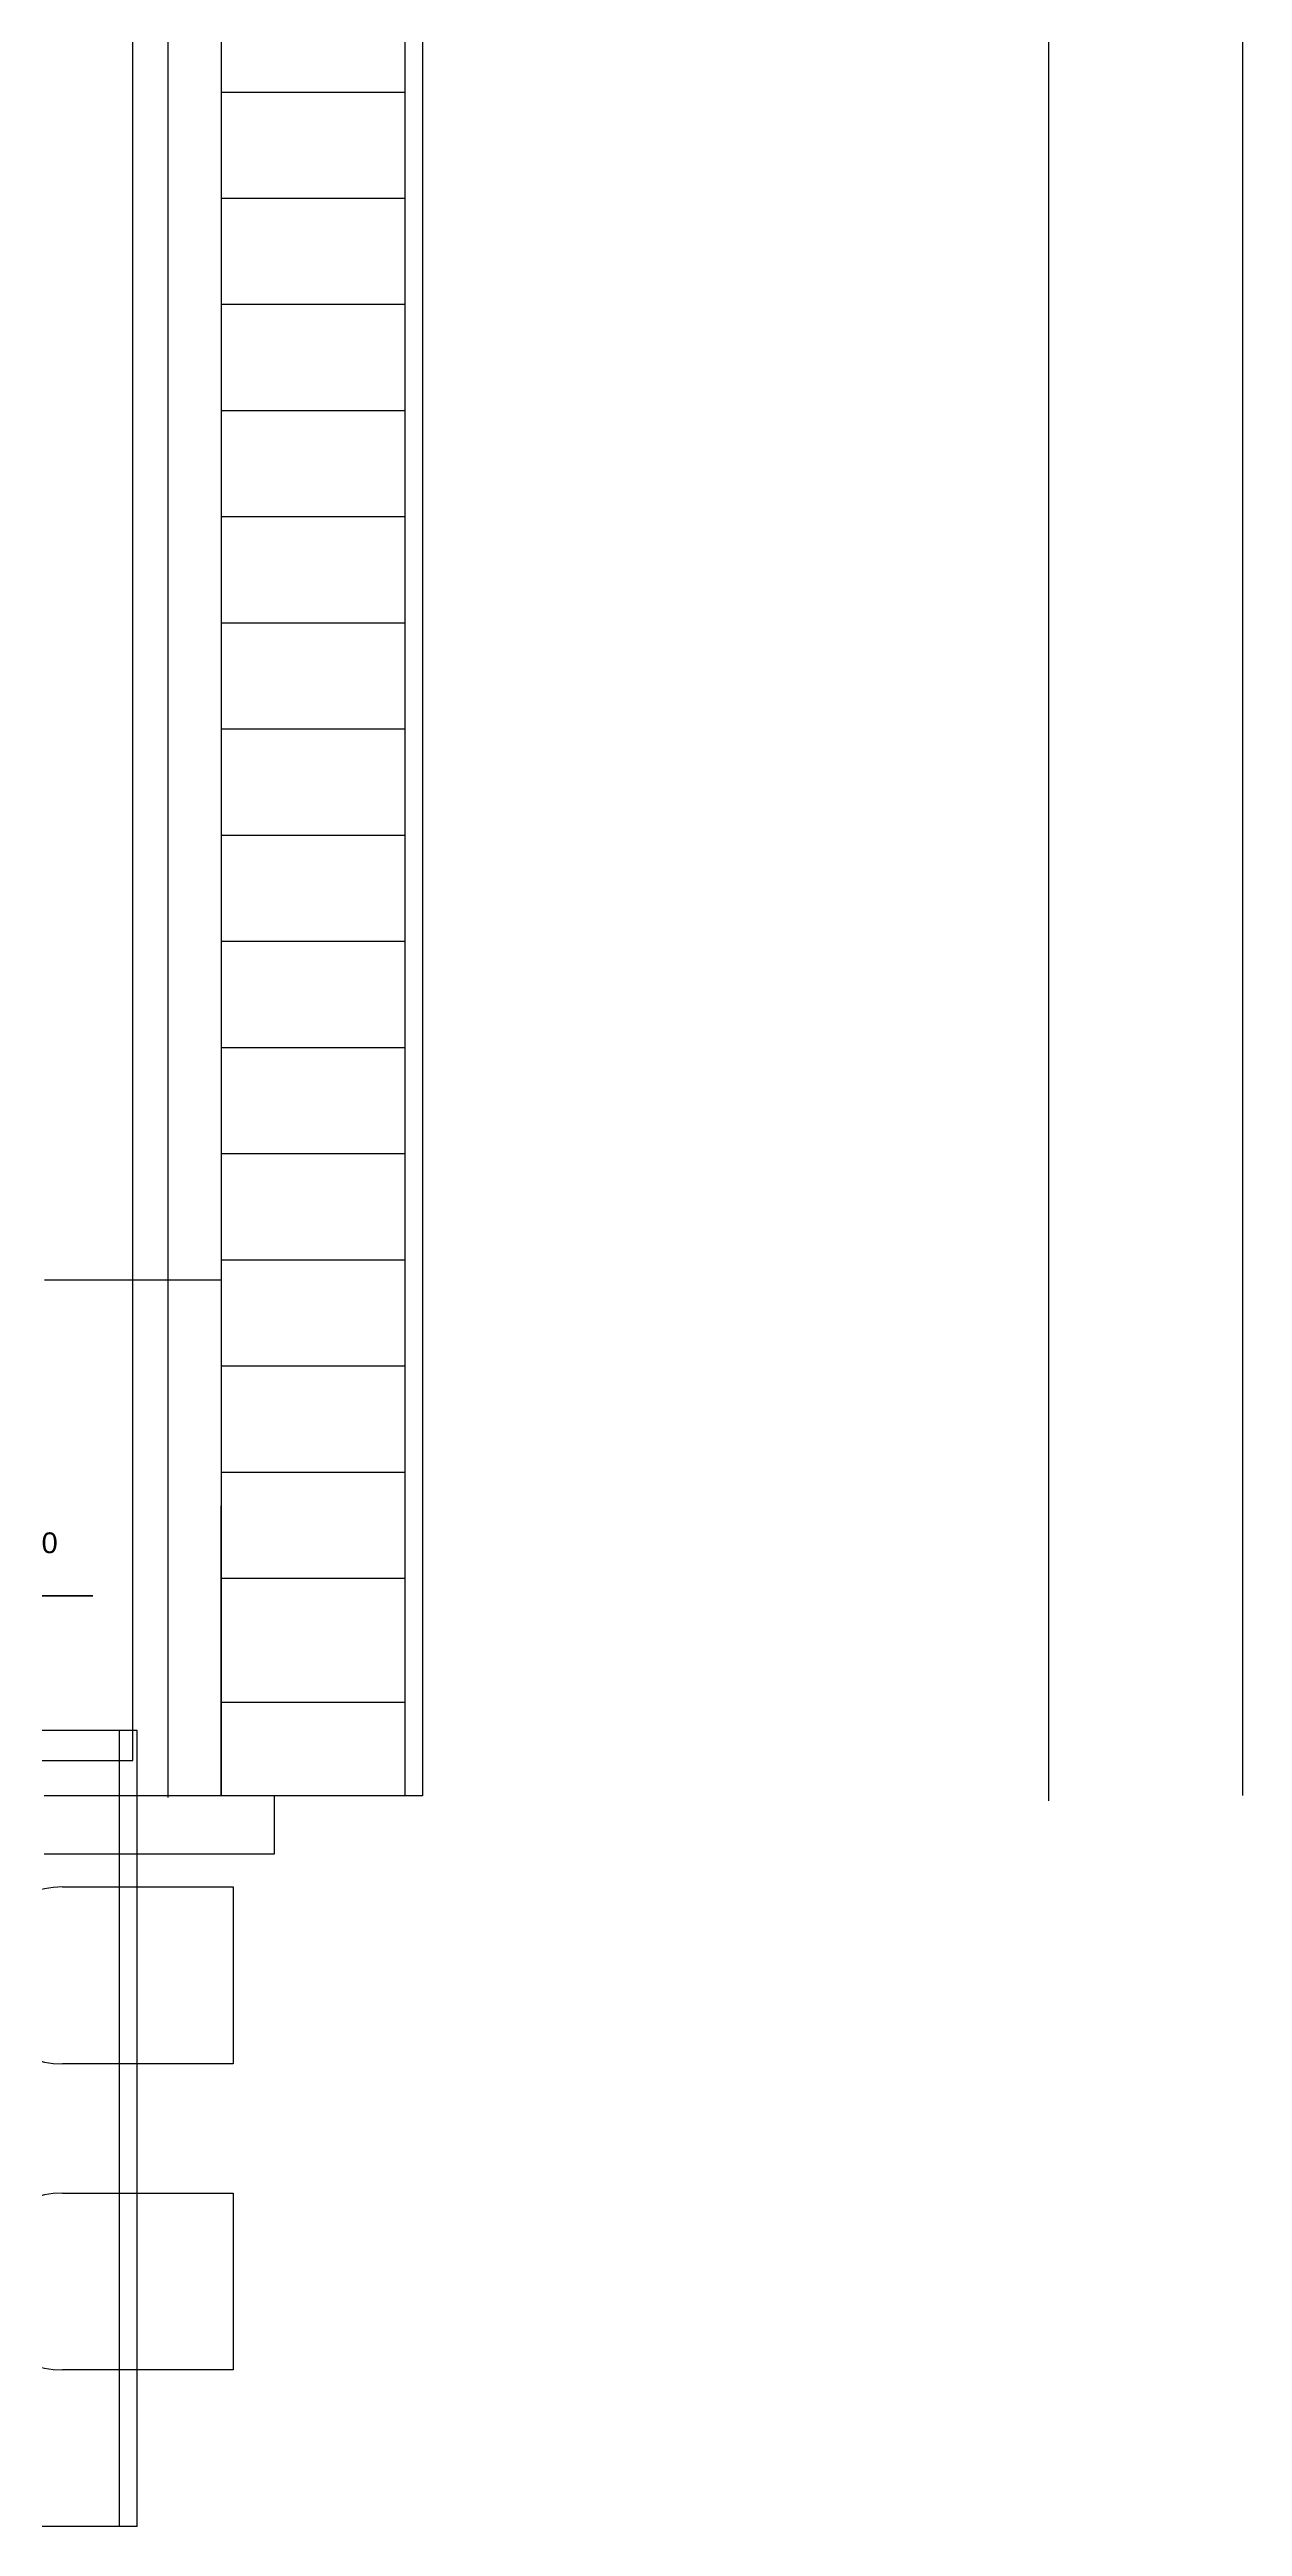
# Model space of a CAD drawing. Header units: millimetres. Extents: x -3782782348 to 131293, y -36553 to 57271.
# Drawn here: x 128485 to 129159, y -29763 to -28363 of the extents above; entities that cross this region are included whole.
import ezdxf

# ---------------------------------------------------------------- set-up
doc = ezdxf.new("R2010")
doc.units = ezdxf.units.MM
doc.header["$LTSCALE"] = 0.01
doc.linetypes.add('HIDDEN', pattern=[0.375, 0.25, -0.125])
doc.layers.get('Defpoints').update_dxf_attribs({"color": 253})
for name, color, linetype in [('X_cavedi', 1, 'Continuous'), ('X_Esterno', 8, 'Continuous'), ('X_Proiezini', 1, 'Continuous'), ('X_quote 1', 253, 'Continuous'), ('X_Quote altimetriche', 5, 'Continuous')]:
    doc.layers.add(name, color=color, linetype=linetype)
doc.styles.get("Standard").update_dxf_attribs({"font": 'arial.ttf'})
doc.dimstyles.get("Standard").update_dxf_attribs({"dimscale": 0, "dimtxt": 0.18, "dimasz": 0.18, "dimexe": 0.18, "dimexo": 0.0625, "dimgap": 0.09, "dimtad": 1, "dimdec": 0, "dimzin": 0, "dimdsep": 46, "dimtxsty": 'Standard', "dimcen": 0.09, "dimclrd": 256, "dimclre": 256, "dimclrt": 5, "dimadec": 0, "dimazin": 0, "dimtfac": 1, "dimtdec": 0, "dimtix": 1, "dimtofl": 0, "dimtmove": 2, "dimatfit": 3, "dimfxl": 1, "dimtolj": 1, "dimtzin": 0, "dimarcsym": 0})

# ---------------------------------------------------------------- blocks, each defined once
blk = doc.blocks.new('*D99')
at = {"layer": 'Defpoints', "color": 0, "transparency": 16777216}
for p in [(128695.6, -24499, 0), (128695.6, -29350.1, 0), (129159.1, -29350.1, 0)]:
    blk.add_point(p, dxfattribs=at)
at = {"layer": 'X_quote 1', "lineweight": -2, "transparency": 16777216}
blk.add_line((129159.1, -24499.2, 0), (129159.1, -29349.9, 0), dxfattribs=at)
at = {"layer": 'X_quote 1', "transparency": 16777216}
for points in [[(129159.1, -24499.2, 0), (129159.1, -24499.2, 0), (129159.1, -24499, 0)], [(129159.1, -29349.9, 0), (129159.1, -29349.9, 0), (129159.1, -29350.1, 0)]]:
    blk.add_solid(points, dxfattribs=at)
at = {"layer": 'X_quote 1', "color": 5, "transparency": 16777216, "insert": (129158.9, -26924.5, 0), "char_height": 0.18, "attachment_point": 5, "rotation": 90}
blk.add_mtext('\\A1;4851', dxfattribs=at)
blk = doc.blocks.new('*D248')
at = {"layer": 'Defpoints', "color": 0, "transparency": 16777216}
for p in [(128551.8, -29058.5, 0), (128481.8, -29350.1, 0), (128551.8, -29351.1, 0)]:
    blk.add_point(p, dxfattribs=at)
at = {"layer": 'X_quote 1', "lineweight": -2, "transparency": 16777216}
blk.add_line((128481.9, -29058.5, 0), (128551.6, -29058.5, 0), dxfattribs=at)
at = {"layer": 'X_quote 1', "transparency": 16777216}
for points in [[(128481.9, -29058.4, 0), (128481.9, -29058.5, 0), (128481.8, -29058.5, 0)], [(128551.6, -29058.4, 0), (128551.6, -29058.5, 0), (128551.8, -29058.5, 0)]]:
    blk.add_solid(points, dxfattribs=at)
at = {"layer": 'X_quote 1', "color": 5, "transparency": 16777216, "insert": (128516.8, -29058.3, 0), "char_height": 0.18, "attachment_point": 5}
blk.add_mtext('\\A1;70', dxfattribs=at)
blk = doc.blocks.new('*D249')
at = {"layer": 'Defpoints', "color": 0, "transparency": 16777216}
for p in [(128581.8, -29058.5, 0), (128551.8, -29351.1, 0), (128581.8, -29350.1, 0)]:
    blk.add_point(p, dxfattribs=at)
at = {"layer": 'X_quote 1', "lineweight": -2, "transparency": 16777216}
blk.add_line((128552, -29058.5, 0), (128581.6, -29058.5, 0), dxfattribs=at)
at = {"layer": 'X_quote 1', "transparency": 16777216}
for points in [[(128552, -29058.4, 0), (128552, -29058.5, 0), (128551.8, -29058.5, 0)], [(128581.6, -29058.4, 0), (128581.6, -29058.5, 0), (128581.8, -29058.5, 0)]]:
    blk.add_solid(points, dxfattribs=at)
at = {"layer": 'X_quote 1', "color": 5, "transparency": 16777216, "insert": (128566.8, -29058.3, 0), "char_height": 0.18, "attachment_point": 5}
blk.add_mtext('\\A1;30', dxfattribs=at)
blk = doc.blocks.new('*D141')
at = {"layer": 'Defpoints', "color": 0, "transparency": 16777216}
for p in [(128980.4, -26575.2, 0), (128744.3, -29353.1, 0), (129049.5, -29353.1)]:
    blk.add_point(p, dxfattribs=at)
at = {"layer": 'X_quote 1', "lineweight": -2, "transparency": 16777216}
blk.add_line((129049.5, -26575.4), (129049.5, -29352.9), dxfattribs=at)
at = {"layer": 'X_quote 1', "transparency": 16777216}
for points in [[(129049.5, -26575.4), (129049.5, -26575.4), (129049.5, -26575.2)], [(129049.5, -29352.9), (129049.5, -29352.9), (129049.5, -29353.1)]]:
    blk.add_solid(points, dxfattribs=at)
at = {"layer": 'X_quote 1', "color": 5, "transparency": 16777216, "insert": (129049.3, -27964.1), "char_height": 0.18, "attachment_point": 5, "rotation": 90}
blk.add_mtext('\\A1;2778', dxfattribs=at)
blk = doc.blocks.new('quota altim')
at = {"layer": 'X_Quote altimetriche', "ltscale": 4}
h = blk.add_hatch(color=256, dxfattribs=at)
h.paths.add_polyline_path([(0, 18.7), (0, 0), (18.7, 0, 0.414214)])
h.paths.add_polyline_path([(0, 0), (-18.7, 0, 0.414214), (0, -18.7)])
blk.add_lwpolyline([(0, 0), (0, 40), (0, 40), (0, -40), (0, -40), (0, 0), (40, 0), (149.3, 0), (0, 0), (-40, 0), (-40, 0)], dxfattribs=at)
blk.add_circle((0, 0), 18.7, dxfattribs=at)

msp = doc.modelspace()

# ---------------------------------------------------------------- linework, layer by layer
at = {"layer": 'X_cavedi'}
for p, q in [((128492, -29401.6, 0), (128588.5, -29401.6, 0)), ((128588.5, -29401.6, 0), (128588.5, -29501.6, 0)), ((128588.5, -29501.6, 0), (128492, -29501.6, 0)), ((128492, -29574.6, 0), (128588.5, -29574.6, 0)), ((128588.5, -29574.6, 0), (128588.5, -29674.6, 0)), ((128588.5, -29674.6, 0), (128492, -29674.6, 0))]:
    msp.add_line(p, q, dxfattribs=at)
for centre in [(128492, -29451.6, 0), (128492, -29624.6, 0)]:
    msp.add_arc(centre, 50, 90, 270, dxfattribs=at)
at = {"layer": 'X_Esterno'}
for p, q in [((128581.8, -28387.1, 0), (128685.6, -28387.1, 0)), ((128581.8, -28447.1, 0), (128685.6, -28447.1, 0)), ((128581.8, -28507.1, 0), (128685.6, -28507.1, 0)), ((128581.8, -28567.1, 0), (128685.6, -28567.1, 0)), ((128581.8, -28627.1, 0), (128685.6, -28627.1, 0)), ((128581.8, -28687.1, 0), (128685.6, -28687.1, 0)), ((128581.8, -28747.1, 0), (128685.6, -28747.1, 0)), ((128581.8, -28747.1, 0), (128685.6, -28747.1, 0)), ((128581.8, -28807.1, 0), (128685.6, -28807.1, 0)), ((128581.8, -28867.1, 0), (128685.6, -28867.1, 0)), ((128581.8, -28927.1, 0), (128685.6, -28927.1, 0)), ((128581.8, -28987.1, 0), (128685.6, -28987.1, 0)), ((128581.8, -29047.1, 0), (128685.6, -29047.1, 0)), ((128581.8, -29107.1, 0), (128685.6, -29107.1, 0)), ((128581.8, -29167.1, 0), (128685.6, -29167.1, 0)), ((128581.8, -29167.1, 0), (128685.6, -29167.1, 0)), ((128581.8, -29227.1, 0), (128685.6, -29227.1, 0)), ((128581.8, -29297.1, 0), (128685.6, -29297.1, 0))]:
    msp.add_line(p, q, dxfattribs=at)
at = {"layer": 'X_Esterno', "elevation": 0}
msp.add_lwpolyline([(127742.3, -29330.1), (128531.8, -29330.1), (128531.8, -24549.4), (128234.2, -24549.4)], dxfattribs=at)
at = {"layer": 'X_Proiezini', "ltscale": 0.5}
for p, q in [((128581.8, -29350.1, 0), (128581.8, -29186.1, 0)), ((128581.8, -29350.1, 0), (128481.8, -29350.1, 0)), ((128695.6, -29350.1, 0), (128581.8, -29350.1, 0)), ((128611.8, -29350.1, 0), (128581.8, -29350.1, 0)), ((128611.8, -29350.1, 0), (128581.8, -29350.1, 0)), ((128611.8, -29350.1, 0), (128611.8, -29383.1, 0)), ((128611.8, -29383.1, 0), (128481.8, -29383.1, 0))]:
    msp.add_line(p, q, dxfattribs=at)
at = {"layer": 'X_Proiezini', "linetype": 'HIDDEN', "ltscale": 100}
for p, q in [((127671.2, -29313, 0), (128534.3, -29313, 0)), ((128524.3, -29763, 0), (128524.3, -29313, 0)), ((128534.3, -29763, 0), (128534.3, -29313, 0)), ((128534.3, -29763, 0), (127671.2, -29763, 0))]:
    msp.add_line(p, q, dxfattribs=at)
at = {"layer": 'X_Proiezini', "ltscale": 0.5, "elevation": 0}
for points in [[(128531.7, -24499), (128581.8, -24499), (128581.8, -29350.1)], [(128685.6, -24499), (128685.6, -25698.2), (128994.6, -25698.2), (128994.6, -26566), (128685.6, -26566), (128685.6, -29350.1)], [(128695.6, -24499), (128695.6, -25688.2), (129004.6, -25688.2), (129004.6, -26576), (128695.6, -26576), (128695.6, -29350.1)], [(128551.8, -29351.1), (128551.8, -24531), (128531.7, -24531)]]:
    msp.add_lwpolyline(points, dxfattribs=at)

# ---------------------------------------------------------------- block references
at = {"layer": 'X_Quote altimetriche', "xscale": 0.3919999999943684, "yscale": 0.3919999999943684, "zscale": 0.3919999999943684}
msp.add_blockref('quota altim', (128450.7, -29237), dxfattribs=at)

# ---------------------------------------------------------------- texts
at = {"layer": 'X_Quote altimetriche', "ltscale": 4, "insert": (128438.7, -29201.2), "char_height": 11.76, "width": 112.799, "attachment_point": 1}
msp.add_mtext('{\\fArial|b0|i0|c0|p34;+15.40}', dxfattribs=at)

# ---------------------------------------------------------------- dimensions: what is measured, and where the dimension line sits
at = {"layer": 'X_quote 1'}
for base, p1, p2, picture, middle in [((129159.1, -29350.1, 0), (128695.6, -24499, 0), (128695.6, -29350.1, 0), '*D99', (129158.9, -26924.5, 0)), ((129049.5, -29353.1), (128980.4, -26575.2, 0), (128744.3, -29353.1, 0), '*D141', (129049.3, -27964.1))]:
    dim = msp.add_linear_dim(base=base, p1=p1, p2=p2, angle=90, dimstyle='Standard', override={"dimscale": 1, "dimse1": 1, "dimse2": 1}, dxfattribs=at)
    dim.commit()
    dim.dimension.update_dxf_attribs({"geometry": picture, "text_midpoint": middle})
for base, p1, p2, picture, middle in [((128551.8, -29058.5, 0), (128481.8, -29350.1, 0), (128551.8, -29351.1, 0), '*D248', (128516.8, -29058.3, 0)), ((128581.8, -29058.5, 0), (128551.8, -29351.1, 0), (128581.8, -29350.1, 0), '*D249', (128566.8, -29058.3, 0))]:
    dim = msp.add_linear_dim(base=base, p1=p1, p2=p2, dimstyle='Standard', override={"dimscale": 1, "dimse1": 1, "dimse2": 1}, dxfattribs=at)
    dim.commit()
    dim.dimension.update_dxf_attribs({"geometry": picture, "text_midpoint": middle})

doc.saveas('drawing.dxf')
